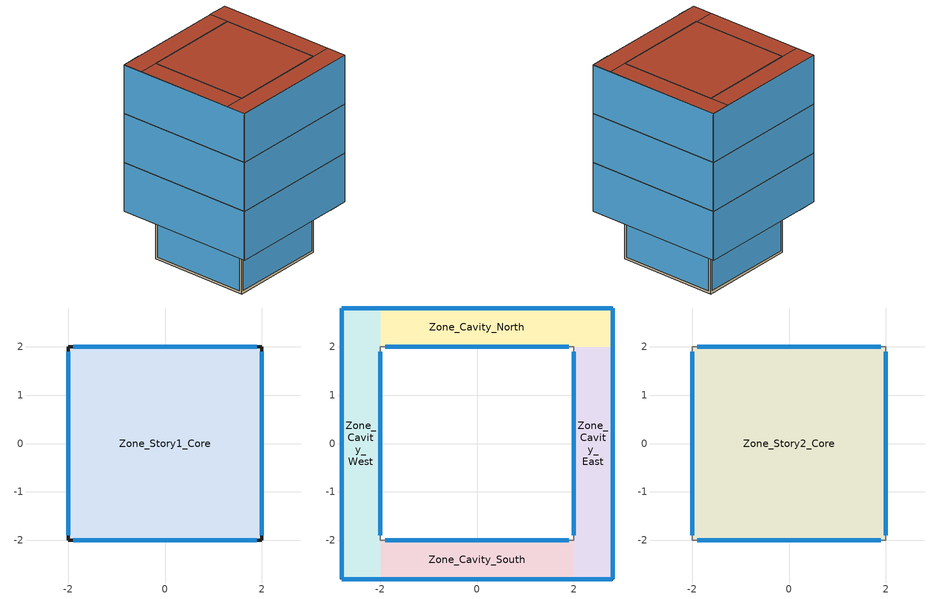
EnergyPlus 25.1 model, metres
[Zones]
Zone_Story1_Core
 floor ground (Generic Ground Slab): -2,-2 -2,2 2,2 2,-2 z0
 wall outside (Generic Exterior Wall): -2,-2 2,-2 2,2 -2,2 -2,-2 z0:2
 wall to Zone_Cavity_South (Generic Interior Wall): -2,-2 2,-2 z2:4
 wall to Zone_Cavity_East (Generic Interior Wall): 2,-2 2,2 z2:4
 wall to Zone_Cavity_North (Generic Interior Wall): 2,2 -2,2 z2:4
 wall to Zone_Cavity_West (Generic Interior Wall): -2,2 -2,-2 z2:4
 window (Generic Double Pane): -1.9,-2 1.9,-2 / 2,-1.9 2,1.9 / 1.9,2 -1.9,2 / -2,1.9 -2,-1.9 z0.1:2
 window inside (Generic Double Pane): -1.9,-2 1.9,-2 / 2,-1.9 2,1.9 / 1.9,2 -1.9,2 / -2,1.9 -2,-1.9 z2:3.9
Zone_Cavity_South
 floor outside (Generic Interior Floor): -2.8,-2.8 -2.8,-2 2.8,-2 2.8,-2.8 z2
 wall outside (Generic Exterior Wall): -2.8,-2.8 2.8,-2.8 z2:8
 window (DSF_Outer_LowE_Glazing): -2.79,-2.8 2.79,-2.8 z2.01:3.99; -2.79,-2.8 2.79,-2.8 z4.01:5.99; -2.79,-2.8 2.79,-2.8 z6.01:7.99
 window inside (Generic Double Pane): 1.9,-2 -1.9,-2 z4.1:7.9
 roof outside (Generic Roof): 2.8,-2.8 2.8,-2 -2.8,-2 -2.8,-2.8 z8
Zone_Cavity_East
 floor outside (Generic Interior Floor): 2.8,-2.8 2,-2.8 2,2.8 2.8,2.8 z2
 wall outside (Generic Exterior Wall): 2.8,-2.8 2.8,2.8 z2:8
 window (DSF_Outer_LowE_Glazing): 2.8,-2.79 2.8,2.79 z2.01:3.99; 2.8,-2.79 2.8,2.79 z4.01:5.99; 2.8,-2.79 2.8,2.79 z6.01:7.99
 window inside (Generic Double Pane): 2,1.9 2,-1.9 z4.1:7.9
 roof outside (Generic Roof): 2.8,-2.8 2.8,2.8 2,2.8 2,-2.8 z8
Zone_Cavity_North
 floor outside (Generic Interior Floor): 2.8,2.8 2.8,2 -2.8,2 -2.8,2.8 z2
 wall outside (Generic Exterior Wall): 2.8,2.8 -2.8,2.8 z2:8
 window (DSF_Outer_LowE_Glazing): 2.79,2.8 -2.79,2.8 z2.01:3.99; 2.79,2.8 -2.79,2.8 z4.01:5.99; 2.79,2.8 -2.79,2.8 z6.01:7.99
 window inside (Generic Double Pane): -1.9,2 1.9,2 z4.1:7.9
 roof outside (Generic Roof): 2.8,2.8 -2.8,2.8 -2.8,2 2.8,2 z8
Zone_Cavity_West
 floor outside (Generic Interior Floor): -2.8,-2.8 -2.8,2.8 -2,2.8 -2,-2.8 z2
 wall outside (Generic Exterior Wall): -2.8,2.8 -2.8,-2.8 z2:8
 window (DSF_Outer_LowE_Glazing): -2.8,2.79 -2.8,-2.79 z2.01:3.99; -2.8,2.79 -2.8,-2.79 z4.01:5.99; -2.8,2.79 -2.8,-2.79 z6.01:7.99
 window inside (Generic Double Pane): -2,-1.9 -2,1.9 z4.1:7.9
 roof outside (Generic Roof): -2,-2.8 -2,2.8 -2.8,2.8 -2.8,-2.8 z8
Zone_Story2_Core
 floor to Zone_Story1_Core (Generic Interior Floor): -2,-2 -2,2 2,2 2,-2 z4
 wall to Zone_Cavity_South (Generic Interior Wall): -2,-2 2,-2 z4:8
 wall to Zone_Cavity_East (Generic Interior Wall): 2,-2 2,2 z4:8
 wall to Zone_Cavity_North (Generic Interior Wall): 2,2 -2,2 z4:8
 wall to Zone_Cavity_West (Generic Interior Wall): -2,2 -2,-2 z4:8
 roof outside (Generic Roof): 2,-2 2,2 -2,2 -2,-2 z8
[Site:Location]
Site 1: 0, 0, 0, 0
[Site:WaterMainsTemperature]
CorrelationFromWeatherFile
[SizingPeriod:DesignDay]
KWANGJU Cooling Design Day 0.4% Condns DB=>MWB: 8, 21, SummerDesignDay, 31.9964, 7.2, DefaultMultipliers, , Wetbulb, 25.4, , , , , 100712, 2.3, 235, No, No, No, ASHRAEClearSky, , , , , 1, , FullResetAtBeginEnvironment
KWANGJU Heating Design Day 99.6% Condns DB: 1, 21, WinterDesignDay, -5.9928, 0, DefaultMultipliers, , Wetbulb, -5.9928, , , , , 100712, 2.7, 348, No, No, No, ASHRAEClearSky, , , , , 0, , FullResetAtBeginEnvironment
[Building]
Cube_2Story_DSF_Building: North Axis {deg}=0; Terrain=Suburbs; Loads Convergence Tolerance Value {W}=0.04; Temperature Convergence Tolerance Value {deltaC}=0.4; Solar Distribution=FullExteriorWithReflections; Maximum Number of Warmup Days=25; Minimum Number of Warmup Days=6
[Material]
Generic 50mm Insulation: MediumRough, 0.05, 0.03, 43, 1210, 0.9, 0.7, 0.7
Generic Acoustic Tile: MediumSmooth, 0.02, 0.06, 368, 590, 0.9, 0.2, 0.2
Generic Brick: MediumRough, 0.1, 0.9, 1920, 790, 0.9, 0.65, 0.65
Generic Ceiling Air Gap: Smooth, 0.1, 0.556, 1.28, 1000, 0.9, 0.7, 0.7
Generic Gypsum Board: MediumSmooth, 0.0127, 0.16, 800, 1090, 0.9, 0.5, 0.5
Generic HW Concrete: MediumRough, 0.2, 1.95, 2240, 900, 0.9, 0.8, 0.8
Generic LW Concrete: MediumRough, 0.1, 0.53, 1280, 840, 0.9, 0.8, 0.8
Generic Roof Membrane: MediumRough, 0.01, 0.16, 1120, 1460, 0.9, 0.65, 0.65
Generic Wall Air Gap: Smooth, 0.1, 0.667, 1.28, 1000, 0.9, 0.7, 0.7
[WindowMaterial:Gas]
Generic Window Air Gap: Air, 0.0127
[WindowMaterial:Glazing]
Generic Clear Glass: SpectralAverage, , 0.006, 0.77, 0.07, 0.07, 0.88, 0.08, 0.08, 0, 0.84, 0.84, 1, 1, No
Generic Low-e Glass: SpectralAverage, , 0.006, 0.45, 0.36, 0.36, 0.71, 0.21, 0.21, 0, 0.84, 0.047, 1, 1, No
[Construction]
Generic Double Pane: Generic Low-e Glass, Generic Window Air Gap, Generic Clear Glass
Generic Exterior Wall: Generic Brick, Generic LW Concrete, Generic 50mm Insulation, Generic Wall Air Gap, Generic Gypsum Board
Generic Ground Slab: Generic 50mm Insulation, Generic HW Concrete
Generic Interior Floor: Generic Acoustic Tile, Generic Ceiling Air Gap, Generic LW Concrete
Generic Interior Wall: Generic Gypsum Board, Generic Wall Air Gap, Generic Gypsum Board
Generic Roof: Generic Roof Membrane, Generic 50mm Insulation, Generic LW Concrete, Generic Ceiling Air Gap, Generic Acoustic Tile
DSF_Outer_LowE_Glazing: DSF_LowE_Glass_Material
[WindowMaterial:SimpleGlazingSystem]
DSF_LowE_Glass_Material: U-Factor {W/m2-K}=1.5; Solar Heat Gain Coefficient (20% Transmittance STPV)=0.2; Visible Transmittance (30% VT)=0.3
[DesignSpecification:OutdoorAir]
SmallOffice Building_Ventilation: Sum, 0.00156214, 0.000352479, 0, 0
[Sizing:Zone]
Zone_Story1_Core; Zone_Story2_Core: SupplyAirTemperature, 14, 11.11, SupplyAirTemperature, 40, 11.11, 0.0085, 0.008, SmallOffice Building_Ventilation, , , DesignDay, 0, 0.000762, 0, 0, DesignDay, 0, 0.002032, 0.141576, 0.3, , No, , , , Sensible Load Only No Latent Load, HumidityRatioDifference, , 0.005, HumidityRatioDifference, , 0.005, , , Coincident
[Zone]
Zone_Story1_Core; Zone_Story2_Core; Zone_Cavity_South; Zone_Cavity_East; Zone_Cavity_North; Zone_Cavity_West; Zone_Cavity_South; Zone_Cavity_East; Zone_Cavity_North; Zone_Cavity_West: 0, 0, 0, 0, 1, 1, autocalculate, autocalculate, autocalculate
Zone_Cavity_South; Zone_Cavity_East; Zone_Cavity_North; Zone_Cavity_West: 0, 0, 0, 0, 1, 1, 67.2, 33.6
[ZoneVentilation:DesignFlowRate]
Cavity_South_TopBottomVent: Zone_Cavity_South, DSF_Damper_TopBottom_Schedule, AirChanges/Hour, 20, Natural, 0, 0.7, 1, 0, 0, 0, -50, 100, 100
Cavity_South_OuterVent_Story1_OuterGlass; Cavity_South_OuterVent_Story2_OuterGlass_Lower; Cavity_South_OuterVent_Story2_OuterGlass_Upper: Zone_Cavity_South, DSF_Damper_OuterSkin_Schedule, AirChanges/Hour, 20, Natural, 0, 0.7, 1, 0, 0, 0, -50, 100, 100
Cavity_East_TopBottomVent: Zone_Cavity_East, DSF_Damper_TopBottom_Schedule, AirChanges/Hour, 20, Natural, 0, 0.7, 1, 0, 0, 0, -50, 100, 100
Cavity_East_OuterVent_Story1_OuterGlass; Cavity_East_OuterVent_Story2_OuterGlass_Lower; Cavity_East_OuterVent_Story2_OuterGlass_Upper: Zone_Cavity_East, DSF_Damper_OuterSkin_Schedule, AirChanges/Hour, 20, Natural, 0, 0.7, 1, 0, 0, 0, -50, 100, 100
Cavity_North_TopBottomVent: Zone_Cavity_North, DSF_Damper_TopBottom_Schedule, AirChanges/Hour, 20, Natural, 0, 0.7, 1, 0, 0, 0, -50, 100, 100
Cavity_North_OuterVent_Story1_OuterGlass; Cavity_North_OuterVent_Story2_OuterGlass_Lower; Cavity_North_OuterVent_Story2_OuterGlass_Upper: Zone_Cavity_North, DSF_Damper_OuterSkin_Schedule, AirChanges/Hour, 20, Natural, 0, 0.7, 1, 0, 0, 0, -50, 100, 100
Cavity_West_TopBottomVent: Zone_Cavity_West, DSF_Damper_TopBottom_Schedule, AirChanges/Hour, 20, Natural, 0, 0.7, 1, 0, 0, 0, -50, 100, 100
Cavity_West_OuterVent_Story1_OuterGlass; Cavity_West_OuterVent_Story2_OuterGlass_Lower; Cavity_West_OuterVent_Story2_OuterGlass_Upper: Zone_Cavity_West, DSF_Damper_OuterSkin_Schedule, AirChanges/Hour, 20, Natural, 0, 0.7, 1, 0, 0, 0, -50, 100, 100
[ThermostatSetpoint:DualSetpoint]
Core_Dual_Thermostat_Setpoint: SmallOffice Building_Setpoint_HtgSetp Schedule, SmallOffice Building_Setpoint_ClgSetp Schedule
[ZoneControl:Thermostat]
Zone_Story1_Core Thermostat: Zone_Story1_Core, Core Thermostat Control Type Schedule, ThermostatSetpoint:DualSetpoint, Core_Dual_Thermostat_Setpoint
Zone_Story2_Core Thermostat: Zone_Story2_Core, Core Thermostat Control Type Schedule, ThermostatSetpoint:DualSetpoint, Core_Dual_Thermostat_Setpoint
[Zone equipment]
Zone_Story1_Core: Zone_Story1_Core Ideal Loads Air System
Zone_Story2_Core: Zone_Story2_Core Ideal Loads Air System
[ZoneHVAC:IdealLoadsAirSystem]
Zone_Story1_Core Ideal Loads Air System: , Zone_Story1_Core Supply Air Node, , , 50, 13, , , LimitCapacity, Autosize, Autosize, LimitFlowRateAndCapacity, Autosize, Autosize, , , None, , , SmallOffice Building_Ventilation, , None, DifferentialDryBulb, , 0, 0
Zone_Story2_Core Ideal Loads Air System: , Zone_Story2_Core Supply Air Node, , , 50, 13, , , LimitCapacity, Autosize, Autosize, LimitFlowRateAndCapacity, Autosize, Autosize, , , None, , , SmallOffice Building_Ventilation, , None, DifferentialDryBulb, , 0, 0
[People]
Zone_Story1_Core_People: Zone_Story1_Core, SmallOffice Building_People_Occ Schedule, People/Area, , 0.0791972, , 0.3, , SmallOffice Building_People_Act Schedule
Zone_Story2_Core_People: Zone_Story2_Core, SmallOffice Building_People_Occ Schedule, People/Area, , 0.0791972, , 0.3, , SmallOffice Building_People_Act Schedule
[Lights]
Zone_Story1_Core_Lighting: Zone_Story1_Core, SmallOffice Building_Lighting Schedule, Watts/Area, , 6.89585, , 0.4, 0.4, 0.2, 1, General
Zone_Story2_Core_Lighting: Zone_Story2_Core, SmallOffice Building_Lighting Schedule, Watts/Area, , 6.89585, , 0.4, 0.4, 0.2, 1, General
[ElectricEquipment]
Zone_Story1_Core_Equipment: Zone_Story1_Core, SmallOffice Building_Electric Equipment Schedule, Watts/Area, , 6.50019, , 0, 0.5, 0, Electric Equipment
Zone_Story2_Core_Equipment: Zone_Story2_Core, SmallOffice Building_Electric Equipment Schedule, Watts/Area, , 6.50019, , 0, 0.5, 0, Electric Equipment
[ZoneInfiltration:DesignFlowRate]
Zone_Story1_Core_Infiltration: Zone_Story1_Core, SmallOffice Building_Infiltration Schedule, Flow/ExteriorArea, , , 0.000568961, , 1, 0, 0, , Outdoor
Zone_Story2_Core_Infiltration: Zone_Story2_Core, SmallOffice Building_Infiltration Schedule, Flow/ExteriorArea, , , 0.000568961, , 1, 0, 0, , Outdoor
[PythonPlugin:SearchPaths]
Add Current Working Directory to Search Path=Yes; Add Input File Directory to Search Path=Yes
[PythonPlugin:Instance]
DSFKineticBIPVPlugin: Run During Warmup Days=Yes; Module=dsf_kinetic_bipv_plugin; Class=DSFKineticBIPVPlugin
[PythonPlugin:Variables]
BIPV_Vars: Variable Name 1=BIPV_Tilt_Angle; Variable Name 2=DSF_Damper_Opening; Variable Name 3=DSF_Operating_Mode; Variable Name 4=BIPV_Incident_Solar; Variable Name 5=BIPV_Power_Generation; Variable Name 6=BIPV_Efficiency
[PythonPlugin:OutputVariable]
BIPV_Tilt_Angle: BIPV_Tilt_Angle, Averaged, ZoneTimestep, deg
DSF_Damper_Opening: DSF_Damper_Opening, Averaged, ZoneTimestep
DSF_Operating_Mode: DSF_Operating_Mode, Averaged, ZoneTimestep
BIPV_Incident_Solar: BIPV_Incident_Solar, Averaged, ZoneTimestep, W/m2
BIPV_Power_Generation: BIPV_Power_Generation, Averaged, ZoneTimestep, W
BIPV_Efficiency: BIPV_Efficiency, Averaged, ZoneTimestep
[PhotovoltaicPerformance:EquivalentOne-Diode]
Shinsung_SolarSkin_390W_Performance: Cell type=CrystallineSilicon; Number of Cells in Series=66; Active Area {m2}=2.186184; Transmittance Absorptance Product=0.85; Semiconductor Bandgap {eV}=1.12; Shunt Resistance {ohms}=500; Short Circuit Current {A}=10.42; Open Circuit Voltage {V}=46.64; Reference Temperature {C}=25; Reference Insolation {W/m2}=1000; Module Current at Maximum Power {A}=9.99; Module Voltage at Maximum Power {V}=39.11; Temperature Coefficient of Short Circuit Current {A/K}=0.006252; Temperature Coefficient of Open Circuit Voltage {V/K}=-0.13992; Nominal Operating Cell Temperature Test Ambient Temperature {C}=20; Nominal Operating Cell Temperature Test Cell Temperature {C}=45; Nominal Operating Cell Temperature Test Insolation {W/m2}=800; Module Heat Loss Coefficient {W/m2-K}=80; Maximum Power Point Tracking Voltage {V}=50000
[Generator:Photovoltaic]
Generator_BIPV_A00; Generator_BIPV_A10; Generator_BIPV_A20; Generator_BIPV_A30; Generator_BIPV_A40; Generator_BIPV_A50; Generator_BIPV_A60; Generator_BIPV_A70; Generator_BIPV_A80; Generator_BIPV_A90: Story1_Cavity_South_OuterGlass, PhotovoltaicPerformance:EquivalentOne-Diode, Shinsung_SolarSkin_390W_Performance, Decoupled, 32.3413, 1
[ElectricLoadCenter:Generators]
Kinetic_BIPV_Generator_List: Generator_BIPV_A00, Generator:Photovoltaic, 100000, AvailSched_BIPV_A00, , Generator_BIPV_A10, Generator:Photovoltaic, 100000, AvailSched_BIPV_A10, , Generator_BIPV_A20, Generator:Photovoltaic, 100000, AvailSched_BIPV_A20, , Generator_BIPV_A30, Generator:Photovoltaic, 100000, AvailSched_BIPV_A30, , Generator_BIPV_A40, Generator:Photovoltaic, 100000, AvailSched_BIPV_A40, , Generator_BIPV_A50, Generator:Photovoltaic, 100000, AvailSched_BIPV_A50, , Generator_BIPV_A60, Generator:Photovoltaic, 100000, AvailSched_BIPV_A60, , Generator_BIPV_A70, Generator:Photovoltaic, 100000, AvailSched_BIPV_A70, , Generator_BIPV_A80, Generator:Photovoltaic, 100000, AvailSched_BIPV_A80, , Generator_BIPV_A90, Generator:Photovoltaic, 100000, AvailSched_BIPV_A90
[ElectricLoadCenter:Inverter:Simple]
Kinetic_BIPV_Inverter: , , 0.1, 0.96
[ElectricLoadCenter:Distribution]
Kinetic_BIPV_ElectricLoadCenter: Kinetic_BIPV_Generator_List, Baseload, 0, , , DirectCurrentWithInverter, Kinetic_BIPV_Inverter
[Schedule:Day:Interval]
SmallOffice Building_Lighting Schedule_Sunday: Fractional, No, 24:00, 0.18
{c440abd0-19fc-4921-b0c1-9fd437296007}; {f4e327ad-1994-4b4d-a71c-9f32c2085c4a}: Fractional, No, 05:00, 0.18, 06:00, 0.23, 07:00, 0.178641, 08:00, 0.326215, 12:00, 0.699031, 13:00, 0.621361, 17:00, 0.699031, 18:00, 0.473788, 20:00, 0.326215, 22:00, 0.248544, 23:00, 0.178641, 24:00, 0.18
{121c2cd4-9efc-419d-a1b5-edc709e1470b}; {467d23ee-cd55-4795-ba4b-5def8b550d4d}; {54e4dbbb-3688-41ff-972d-d9727d1ac512}; SmallOffice Building_Infiltration Schedule_Sunday; {5370f632-8955-48dc-8243-0ff2ab689d21}: Fractional, No, 24:00, 1
{69f4f100-fb43-4749-b8cd-35e2799d86f1}; SmallOffice Building_People_Occ Schedule_Sunday; {2b742336-5af5-4d0e-9187-ec413530571c}; {25af9045-f5f6-44f3-98c1-2c381799321d}; {acae0911-bc1e-446d-b8b4-c0da1b6f61f3}: Fractional, No, 24:00, 0
{badee568-e5a9-4c4c-8e5d-249c4b60535e}: Fractional, No, 06:00, 0, 07:00, 0.11, 08:00, 0.21, 12:00, 1, 13:00, 0.53, 17:00, 1, 18:00, 0.32, 22:00, 0.11, 23:00, 0.05, 24:00, 0
SmallOffice Building_People_Act Schedule_Sunday; {66ac6a5e-af23-4a56-bfb6-ee92a49ab4ad}; {cb24afc9-86b8-4b5b-b24a-a62e9d7566e5}; {16b9dd00-9325-4b14-85ed-05d1ab8b9c3a}: Activity Level, No, 24:00, 120
SmallOffice Building_Electric Equipment Schedule_Sunday: Fractional, No, 24:00, 0.163791
{1e495b39-ce5d-4d68-8a00-19ce15a1fb18}; {6090f864-eb49-4561-b316-32e923b2c8ec}: Fractional, No, 06:00, 0.409478, 08:00, 0.479753, 12:00, 0.959505, 13:00, 0.901935, 17:00, 0.959505, 18:00, 0.479753, 23:00, 0.191901, 24:00, 0.163791
SmallOffice Building_Setpoint_HtgSetp Schedule_Sunday; {5832e565-f260-4ccb-902c-8ae9f5a86973}; {fba14092-00e8-434f-add5-77b68a9adaff}: Temperature, No, 24:00, 5
{0bbde62b-160a-46ff-87f0-0b6cbdfc300a}: Temperature, No, 06:00, 5, 19:00, 20, 24:00, 5
{3db53bec-8502-4e50-8986-7d680819bc3b}: Temperature, No, 24:00, 20
SmallOffice Building_Setpoint_ClgSetp Schedule_Sunday; {4eaebea0-3f8f-46e7-809d-2f8d126b914c}; {e92dc219-477a-4ce9-b1d5-b005533b75f4}: Temperature, No, 24:00, 35
{e9790e37-3b3b-42cf-82c1-18e6ddd9fb4b}: Temperature, No, 06:00, 35, 18:00, 26, 24:00, 35
{7b09cd07-3853-41a2-beb7-1b5d5c29a2b4}: Temperature, No, 24:00, 26
{18727eae-bd98-42de-ab7c-5e5205bcc4ea}; {44312c4c-33e7-4ea1-a672-f2b54281812c}: Fractional, No, 07:00, 1, 19:00, 0.25, 24:00, 1
{577fb175-7519-42fa-ad59-ddab9ef144db}; {613630bf-af32-4e64-bc5e-0a6bccfb14fa}: Fractional, No, 07:00, 1, 18:00, 0.25, 24:00, 1
[Schedule:Week:Daily]
SmallOffice Building_Lighting Schedule Week Rule - Jan1-Dec31: SmallOffice Building_Lighting Schedule_Sunday, {c440abd0-19fc-4921-b0c1-9fd437296007}, {c440abd0-19fc-4921-b0c1-9fd437296007}, {c440abd0-19fc-4921-b0c1-9fd437296007}, {c440abd0-19fc-4921-b0c1-9fd437296007}, {c440abd0-19fc-4921-b0c1-9fd437296007}, SmallOffice Building_Lighting Schedule_Sunday, {f4e327ad-1994-4b4d-a71c-9f32c2085c4a}, {121c2cd4-9efc-419d-a1b5-edc709e1470b}, {69f4f100-fb43-4749-b8cd-35e2799d86f1}, SmallOffice Building_Lighting Schedule_Sunday, SmallOffice Building_Lighting Schedule_Sunday
SmallOffice Building_People_Occ Schedule Week Rule - Jan1-Dec31: SmallOffice Building_People_Occ Schedule_Sunday, {badee568-e5a9-4c4c-8e5d-249c4b60535e}, {badee568-e5a9-4c4c-8e5d-249c4b60535e}, {badee568-e5a9-4c4c-8e5d-249c4b60535e}, {badee568-e5a9-4c4c-8e5d-249c4b60535e}, {badee568-e5a9-4c4c-8e5d-249c4b60535e}, SmallOffice Building_People_Occ Schedule_Sunday, {25af9045-f5f6-44f3-98c1-2c381799321d}, {467d23ee-cd55-4795-ba4b-5def8b550d4d}, {2b742336-5af5-4d0e-9187-ec413530571c}, SmallOffice Building_People_Occ Schedule_Sunday, SmallOffice Building_People_Occ Schedule_Sunday
SmallOffice Building_People_Act Schedule Week Rule - Jan1-Dec31: SmallOffice Building_People_Act Schedule_Sunday, SmallOffice Building_People_Act Schedule_Sunday, SmallOffice Building_People_Act Schedule_Sunday, SmallOffice Building_People_Act Schedule_Sunday, SmallOffice Building_People_Act Schedule_Sunday, SmallOffice Building_People_Act Schedule_Sunday, SmallOffice Building_People_Act Schedule_Sunday, {16b9dd00-9325-4b14-85ed-05d1ab8b9c3a}, {66ac6a5e-af23-4a56-bfb6-ee92a49ab4ad}, {cb24afc9-86b8-4b5b-b24a-a62e9d7566e5}, SmallOffice Building_People_Act Schedule_Sunday, SmallOffice Building_People_Act Schedule_Sunday
SmallOffice Building_Electric Equipment Schedule Week Rule - Jan1-Dec31: SmallOffice Building_Electric Equipment Schedule_Sunday, {1e495b39-ce5d-4d68-8a00-19ce15a1fb18}, {1e495b39-ce5d-4d68-8a00-19ce15a1fb18}, {1e495b39-ce5d-4d68-8a00-19ce15a1fb18}, {1e495b39-ce5d-4d68-8a00-19ce15a1fb18}, {1e495b39-ce5d-4d68-8a00-19ce15a1fb18}, SmallOffice Building_Electric Equipment Schedule_Sunday, {6090f864-eb49-4561-b316-32e923b2c8ec}, {54e4dbbb-3688-41ff-972d-d9727d1ac512}, {acae0911-bc1e-446d-b8b4-c0da1b6f61f3}, SmallOffice Building_Electric Equipment Schedule_Sunday, SmallOffice Building_Electric Equipment Schedule_Sunday
SmallOffice Building_Setpoint_HtgSetp Schedule Week Rule - Jan1-Dec31: SmallOffice Building_Setpoint_HtgSetp Schedule_Sunday, {0bbde62b-160a-46ff-87f0-0b6cbdfc300a}, {0bbde62b-160a-46ff-87f0-0b6cbdfc300a}, {0bbde62b-160a-46ff-87f0-0b6cbdfc300a}, {0bbde62b-160a-46ff-87f0-0b6cbdfc300a}, {0bbde62b-160a-46ff-87f0-0b6cbdfc300a}, SmallOffice Building_Setpoint_HtgSetp Schedule_Sunday, {fba14092-00e8-434f-add5-77b68a9adaff}, {5832e565-f260-4ccb-902c-8ae9f5a86973}, {3db53bec-8502-4e50-8986-7d680819bc3b}, SmallOffice Building_Setpoint_HtgSetp Schedule_Sunday, SmallOffice Building_Setpoint_HtgSetp Schedule_Sunday
SmallOffice Building_Setpoint_ClgSetp Schedule Week Rule - Jan1-Dec31: SmallOffice Building_Setpoint_ClgSetp Schedule_Sunday, {e9790e37-3b3b-42cf-82c1-18e6ddd9fb4b}, {e9790e37-3b3b-42cf-82c1-18e6ddd9fb4b}, {e9790e37-3b3b-42cf-82c1-18e6ddd9fb4b}, {e9790e37-3b3b-42cf-82c1-18e6ddd9fb4b}, {e9790e37-3b3b-42cf-82c1-18e6ddd9fb4b}, SmallOffice Building_Setpoint_ClgSetp Schedule_Sunday, {e92dc219-477a-4ce9-b1d5-b005533b75f4}, {7b09cd07-3853-41a2-beb7-1b5d5c29a2b4}, {4eaebea0-3f8f-46e7-809d-2f8d126b914c}, SmallOffice Building_Setpoint_ClgSetp Schedule_Sunday, SmallOffice Building_Setpoint_ClgSetp Schedule_Sunday
SmallOffice Building_Infiltration Schedule Week Rule - Jan1-Dec31: SmallOffice Building_Infiltration Schedule_Sunday, {44312c4c-33e7-4ea1-a672-f2b54281812c}, {44312c4c-33e7-4ea1-a672-f2b54281812c}, {44312c4c-33e7-4ea1-a672-f2b54281812c}, {44312c4c-33e7-4ea1-a672-f2b54281812c}, {44312c4c-33e7-4ea1-a672-f2b54281812c}, {577fb175-7519-42fa-ad59-ddab9ef144db}, {5370f632-8955-48dc-8243-0ff2ab689d21}, {18727eae-bd98-42de-ab7c-5e5205bcc4ea}, {613630bf-af32-4e64-bc5e-0a6bccfb14fa}, SmallOffice Building_Infiltration Schedule_Sunday, SmallOffice Building_Infiltration Schedule_Sunday
[Schedule:Year]
SmallOffice Building_Lighting Schedule: Fractional, SmallOffice Building_Lighting Schedule Week Rule - Jan1-Dec31, 1, 1, 12, 31
SmallOffice Building_People_Occ Schedule: Fractional, SmallOffice Building_People_Occ Schedule Week Rule - Jan1-Dec31, 1, 1, 12, 31
SmallOffice Building_People_Act Schedule: Activity Level, SmallOffice Building_People_Act Schedule Week Rule - Jan1-Dec31, 1, 1, 12, 31
SmallOffice Building_Electric Equipment Schedule: Fractional, SmallOffice Building_Electric Equipment Schedule Week Rule - Jan1-Dec31, 1, 1, 12, 31
SmallOffice Building_Setpoint_HtgSetp Schedule: Temperature, SmallOffice Building_Setpoint_HtgSetp Schedule Week Rule - Jan1-Dec31, 1, 1, 12, 31
SmallOffice Building_Setpoint_ClgSetp Schedule: Temperature, SmallOffice Building_Setpoint_ClgSetp Schedule Week Rule - Jan1-Dec31, 1, 1, 12, 31
SmallOffice Building_Infiltration Schedule: Fractional, SmallOffice Building_Infiltration Schedule Week Rule - Jan1-Dec31, 1, 1, 12, 31
[Schedule:Compact]
Core Thermostat Control Type Schedule: Control Type, Through: 12/31, For: AllDays, Until: 24:00, 4
DSF_Damper_TopBottom_Schedule; DSF_Damper_OuterSkin_Schedule; AvailSched_BIPV_A00; AvailSched_BIPV_A10; AvailSched_BIPV_A20; AvailSched_BIPV_A30; AvailSched_BIPV_A40; AvailSched_BIPV_A50; AvailSched_BIPV_A60; AvailSched_BIPV_A70; AvailSched_BIPV_A80; AvailSched_BIPV_A90: Fractional, Through: 12/31, For: AllDays, Until: 24:00, 0
